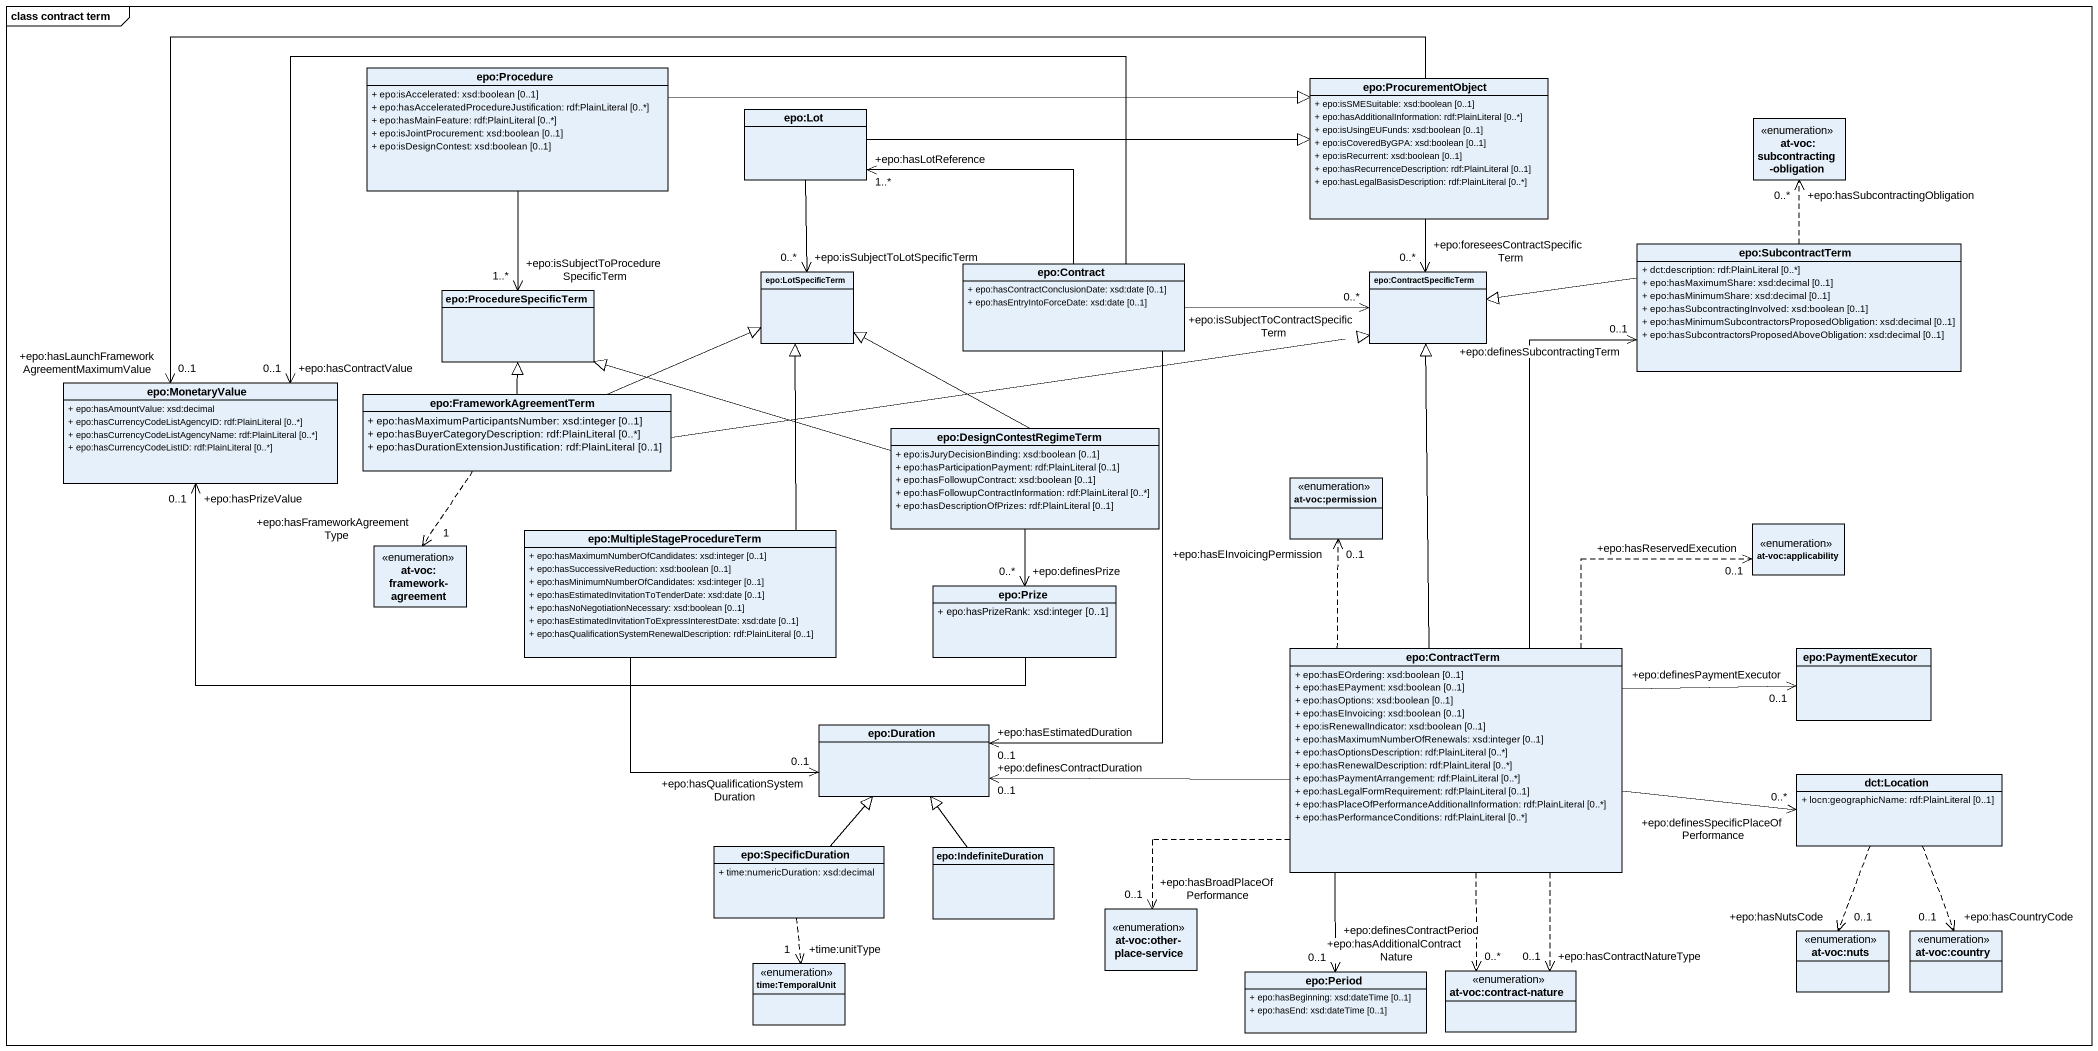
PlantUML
@startuml
mainframe class contract term
hide circle
hide empty members
skinparam classAttributeIconSize 0
class "epo:Procedure" as epo_Procedure {
  + epo:isAccelerated: xsd:boolean [0..1]
  + epo:hasAcceleratedProcedureJustification: rdf:PlainLiteral [0..*]
  + epo:hasMainFeature: rdf:PlainLiteral [0..*]
  + epo:isJointProcurement: xsd:boolean [0..1]
  + epo:isDesignContest: xsd:boolean [0..1]
}
class "epo:ProcurementObject" as epo_ProcurementObject {
  + epo:isSMESuitable: xsd:boolean [0..1]
  + epo:hasAdditionalInformation: rdf:PlainLiteral [0..*]
  + epo:isUsingEUFunds: xsd:boolean [0..1]
  + epo:isCoveredByGPA: xsd:boolean [0..1]
  + epo:isRecurrent: xsd:boolean [0..1]
  + epo:hasRecurrenceDescription: rdf:PlainLiteral [0..1]
  + epo:hasLegalBasisDescription: rdf:PlainLiteral [0..*]
}
class "epo:Lot" as epo_Lot
enum "at-voc:subcontracting-obligation" as at_voc_subcontracting
class "epo:LotSpecificTerm" as epo_LotSpecificTerm
class "epo:Contract" as epo_Contract {
  + epo:hasContractConclusionDate: xsd:date [0..1]
  + epo:hasEntryIntoForceDate: xsd:date [0..1]
}
class "epo:ContractSpecificTerm" as epo_ContractSpecificTerm
class "epo:SubcontractTerm" as epo_SubcontractTerm {
  + dct:description: rdf:PlainLiteral [0..*]
  + epo:hasMaximumShare: xsd:decimal [0..1]
  + epo:hasMinimumShare: xsd:decimal [0..1]
  + epo:hasSubcontractingInvolved: xsd:boolean [0..1]
  + epo:hasMinimumSubcontractorsProposedObligation: xsd:decimal [0..1]
  + epo:hasSubcontractorsProposedAboveObligation: xsd:decimal [0..1]
}
class "epo:ProcedureSpecificTerm" as epo_ProcedureSpecificTerm
class "epo:MonetaryValue" as epo_MonetaryValue {
  + epo:hasAmountValue: xsd:decimal
  + epo:hasCurrencyCodeListAgencyID: rdf:PlainLiteral [0..*]
  + epo:hasCurrencyCodeListAgencyName: rdf:PlainLiteral [0..*]
  + epo:hasCurrencyCodeListID: rdf:PlainLiteral [0..*]
}
class "epo:FrameworkAgreementTerm" as epo_FrameworkAgreementTerm {
  + epo:hasMaximumParticipantsNumber: xsd:integer [0..1]
  + epo:hasBuyerCategoryDescription: rdf:PlainLiteral [0..*]
  + epo:hasDurationExtensionJustification: rdf:PlainLiteral [0..1]
}
class "epo:DesignContestRegimeTerm" as epo_DesignContestRegimeTerm {
  + epo:isJuryDecisionBinding: xsd:boolean [0..1]
  + epo:hasParticipationPayment: rdf:PlainLiteral [0..1]
  + epo:hasFollowupContract: xsd:boolean [0..1]
  + epo:hasFollowupContractInformation: rdf:PlainLiteral [0..*]
  + epo:hasDescriptionOfPrizes: rdf:PlainLiteral [0..1]
}
enum "at-voc:permission" as at_voc_permission
enum "at-voc:framework-agreement" as at_voc_framework_agreement
class "epo:MultipleStageProcedureTerm" as epo_MultipleStageProcedureTe {
  + epo:hasMaximumNumberOfCandidates: xsd:integer [0..1]
  + epo:hasSuccessiveReduction: xsd:boolean [0..1]
  + epo:hasMinimumNumberOfCandidates: xsd:integer [0..1]
  + epo:hasEstimatedInvitationToTenderDate: xsd:date [0..1]
  + epo:hasNoNegotiationNecessary: xsd:boolean [0..1]
  + epo:hasEstimatedInvitationToExpressInterestDate: xsd:date [0..1]
  + epo:hasQualificationSystemRenewalDescription: rdf:PlainLiteral [0..1]
}
enum "at-voc:applicability" as at_voc_applicability
class "epo:Prize" as epo_Prize {
  + epo:hasPrizeRank: xsd:integer [0..1]
}
class "epo:ContractTerm" as epo_ContractTerm {
  + epo:hasEOrdering: xsd:boolean [0..1]
  + epo:hasEPayment: xsd:boolean [0..1]
  + epo:hasOptions: xsd:boolean [0..1]
  + epo:hasEInvoicing: xsd:boolean [0..1]
  + epo:isRenewalIndicator: xsd:boolean [0..1]
  + epo:hasMaximumNumberOfRenewals: xsd:integer [0..1]
  + epo:hasOptionsDescription: rdf:PlainLiteral [0..*]
  + epo:hasRenewalDescription: rdf:PlainLiteral [0..*]
  + epo:hasPaymentArrangement: rdf:PlainLiteral [0..*]
  + epo:hasLegalFormRequirement: rdf:PlainLiteral [0..1]
  + epo:hasPlaceOfPerformanceAdditionalInformation: rdf:PlainLiteral [0..*]
  + epo:hasPerformanceConditions: rdf:PlainLiteral [0..*]
}
class "epo:PaymentExecutor" as epo_PaymentExecutor
class "epo:Duration" as epo_Duration
class "dct:Location" as dct_Location {
  + locn:geographicName: rdf:PlainLiteral [0..1]
}
class "epo:SpecificDuration" as epo_SpecificDuration {
  + time:numericDuration: xsd:decimal
}
class "epo:IndefiniteDuration" as epo_IndefiniteDuration
enum "at-voc:other-place-service" as at_voc_other_place_service
enum "at-voc:nuts" as at_voc_nuts
enum "at-voc:country" as at_voc_country
enum "time:TemporalUnit" as time_TemporalUnit
class "epo:Period" as epo_Period {
  + epo:hasBeginning: xsd:dateTime [0..1]
  + epo:hasEnd: xsd:dateTime [0..1]
}
enum "at-voc:contract-nature" as at_voc_contract_nature
epo_Procedure -right-|> epo_ProcurementObject
epo_Procedure --> "+epo:isSubjectToProcedureSpecificTerm\n1..*" epo_ProcedureSpecificTerm
epo_ProcurementObject --> "+epo:foreseesContractSpecificTerm\n0..*" epo_ContractSpecificTerm
epo_ProcurementObject -left-> "+epo:hasLaunchFrameworkAgreementMaximumValue\n0..1" epo_MonetaryValue
epo_Lot -right-|> epo_ProcurementObject
epo_Lot --> "+epo:isSubjectToLotSpecificTerm\n0..*" epo_LotSpecificTerm
epo_Contract -up-> "+epo:hasLotReference\n1..*" epo_Lot
epo_Contract -right-> "+epo:isSubjectToContractSpecificTerm\n0..*" epo_ContractSpecificTerm
epo_Contract -left-> "+epo:hasContractValue\n0..1" epo_MonetaryValue
epo_Contract --> "+epo:hasEstimatedDuration\n0..1" epo_Duration
epo_SubcontractTerm .up.> "+epo:hasSubcontractingObligation\n0..*" at_voc_subcontracting
epo_SubcontractTerm -left-|> epo_ContractSpecificTerm
epo_FrameworkAgreementTerm -right-|> epo_LotSpecificTerm
epo_FrameworkAgreementTerm -right-|> epo_ContractSpecificTerm
epo_FrameworkAgreementTerm -up-|> epo_ProcedureSpecificTerm
epo_FrameworkAgreementTerm ..> "+epo:hasFrameworkAgreementType\n1" at_voc_framework_agreement
epo_DesignContestRegimeTerm -up-|> epo_LotSpecificTerm
epo_DesignContestRegimeTerm -left-|> epo_ProcedureSpecificTerm
epo_DesignContestRegimeTerm --> "+epo:definesPrize\n0..*" epo_Prize
epo_MultipleStageProcedureTe -up-|> epo_LotSpecificTerm
epo_MultipleStageProcedureTe --> "+epo:hasQualificationSystemDuration\n0..1" epo_Duration
epo_Prize -left-> "+epo:hasPrizeValue\n0..1" epo_MonetaryValue
epo_ContractTerm -up-|> epo_ContractSpecificTerm
epo_ContractTerm -up-> "+epo:definesSubcontractingTerm\n0..1" epo_SubcontractTerm
epo_ContractTerm .up.> "+epo:hasEInvoicingPermission\n0..1" at_voc_permission
epo_ContractTerm .up.> "+epo:hasReservedExecution\n0..1" at_voc_applicability
epo_ContractTerm -right-> "+epo:definesPaymentExecutor\n0..1" epo_PaymentExecutor
epo_ContractTerm -left-> "+epo:definesContractDuration\n0..1" epo_Duration
epo_ContractTerm -right-> "+epo:definesSpecificPlaceOfPerformance\n0..*" dct_Location
epo_ContractTerm .left.> "+epo:hasBroadPlaceOfPerformance\n0..1" at_voc_other_place_service
epo_ContractTerm --> "+epo:definesContractPeriod\n0..1" epo_Period
epo_ContractTerm ..> "+epo:hasAdditionalContractNature\n0..*" at_voc_contract_nature
epo_ContractTerm ..> "+epo:hasContractNatureType\n0..1" at_voc_contract_nature
dct_Location ..> "+epo:hasNutsCode\n0..1" at_voc_nuts
dct_Location ..> "+epo:hasCountryCode\n0..1" at_voc_country
epo_SpecificDuration -up-|> epo_Duration
epo_SpecificDuration ..> "+time:unitType\n1" time_TemporalUnit
epo_IndefiniteDuration -up-|> epo_Duration
@enduml
